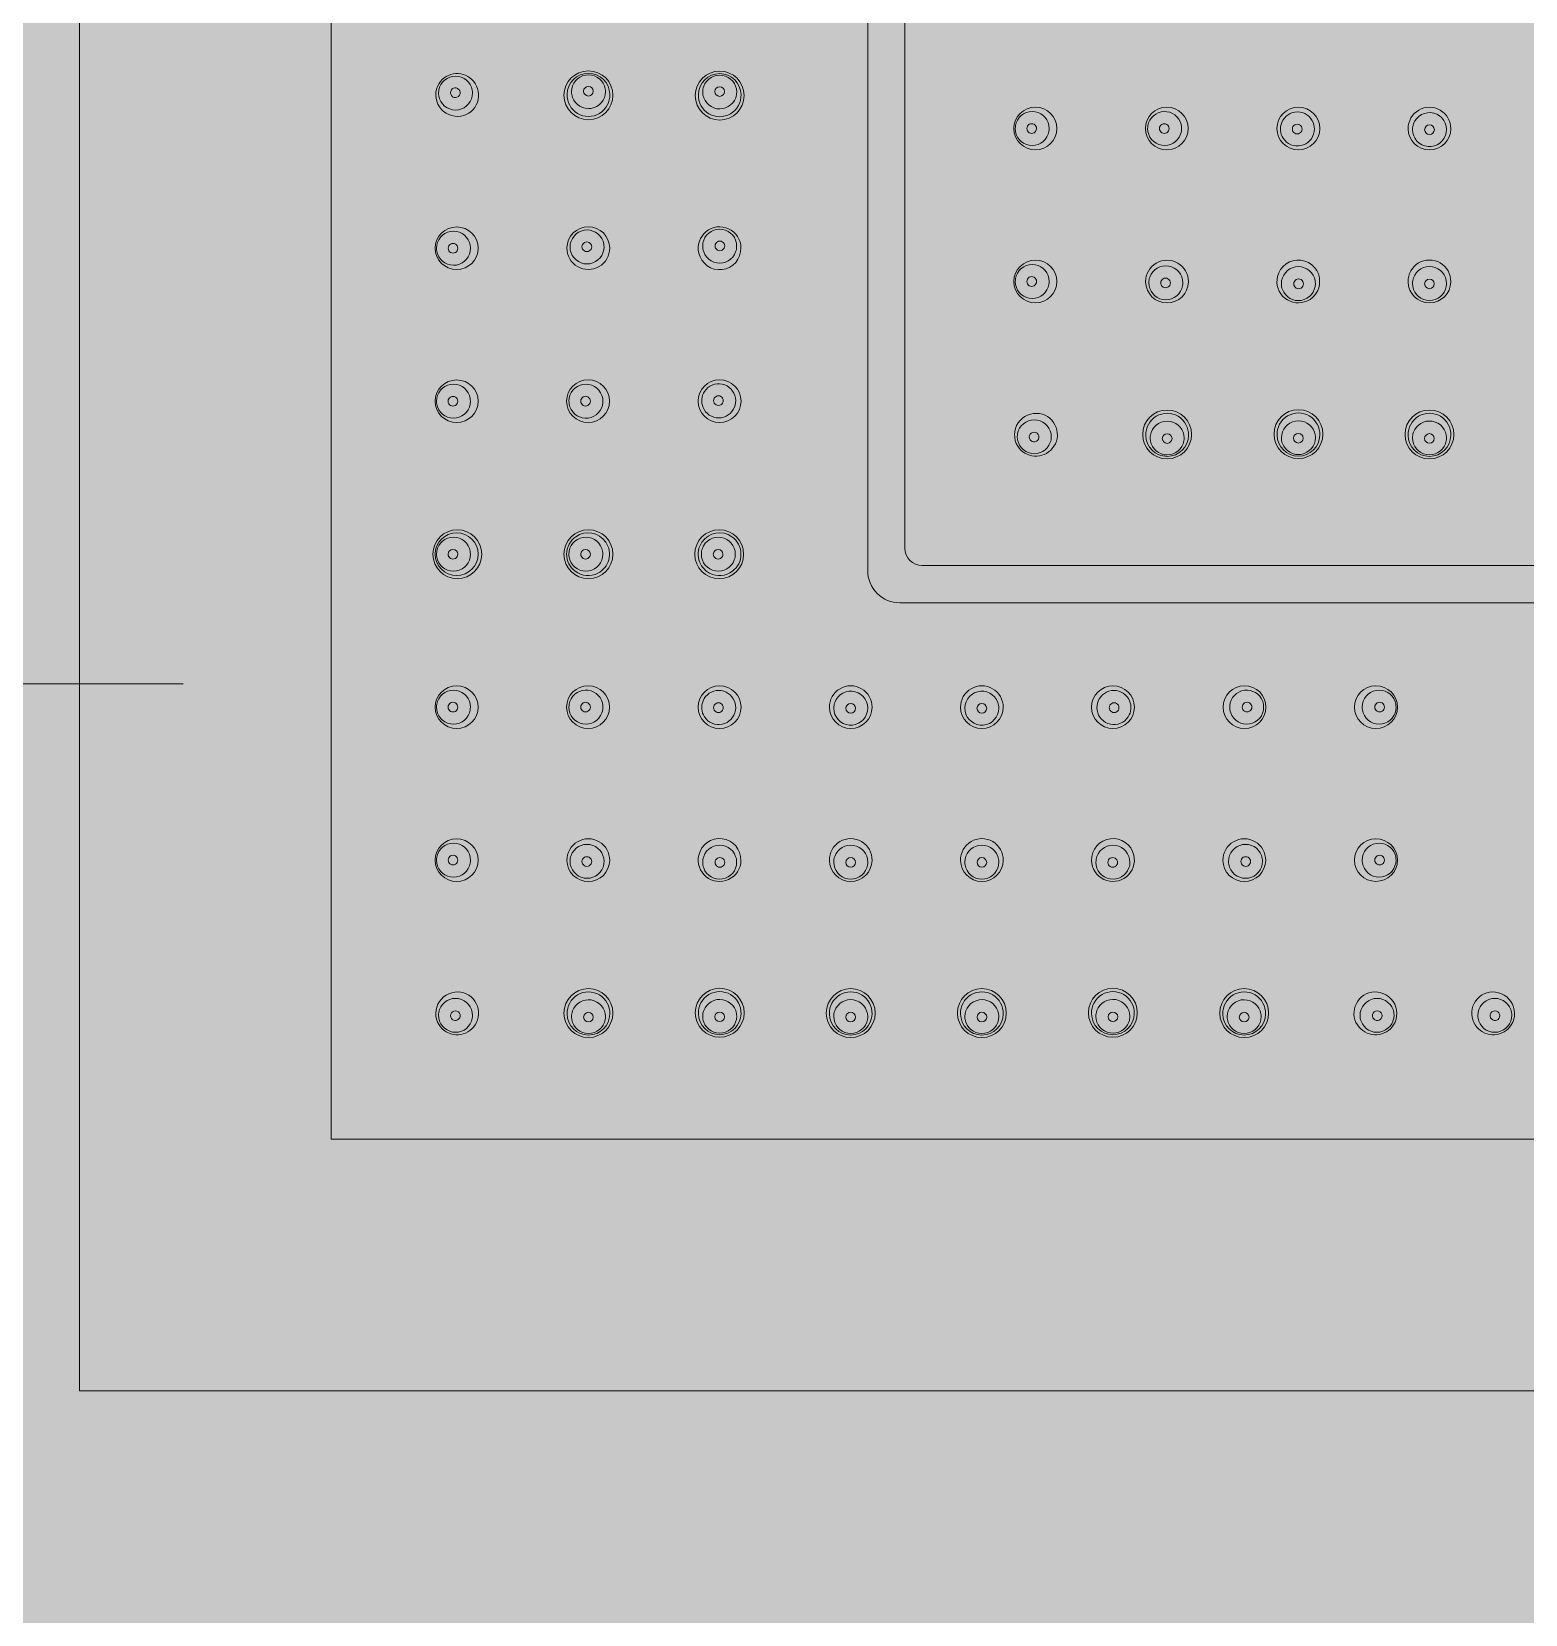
# Model space of a CAD drawing. Header units: metres. Extents: x 8 to 2416, y -346 to 476.
# Drawn here: x 214.5761 to 214.6817, y -176.479 to -176.3671 of the extents above; entities that cross this region are included whole.
import ezdxf

# ---------------------------------------------------------------- set-up
doc = ezdxf.new("R2010")
doc.units = ezdxf.units.M
doc.linetypes.add('0', pattern=[0])
doc.linetypes.add('HIDDEN2', pattern=[0.1875, 0.125, -0.0625])
doc.layers.get('0').update_dxf_attribs({"color": 250, "linetype": '0', "lineweight": 20})
doc.layers.add('baños', color=140, linetype='Continuous', lineweight=0)
doc.layers.add('SE-3', color=253, linetype='Continuous', lineweight=5)
doc.layers.add('Techos 1', color=7, linetype='HIDDEN2', lineweight=9, true_color=0x42391a)
doc.styles.get("Standard").update_dxf_attribs({"font": 'arial.ttf', "height": 0.1875})

# ---------------------------------------------------------------- blocks, each defined once
blk = doc.blocks.new('A$C3bae67db')
at = {"layer": 'baños'}
for p, q in [((0.05567767941755619, 0.142043857970684), (0.05567767969631632, 0.05795731748658994)), ((0.05830638234982644, 0.1404659088862488), (0.05830638234982644, 0.05953413947369057)), ((0.05953425239812304, 0.05830626942536554), (0.1404660027303066, 0.05830626942536554)), ((0.05795743052766511, 0.05567756672882496), (0.1420428246007646, 0.05567756672882496))]:
    blk.add_line(p, q, dxfattribs=at)
for points in [[(0.2000001275641807, 0.2000000241799569), (1.275641352549428e-07, 0.2000000241799569), (1.275641352549428e-07, 2.417995403902751e-08), (0.2000001275641807, 2.417995403902751e-08)], [(0.1822216636463319, 0.1822215602621071), (0.01777859148198413, 0.1822215602621071), (0.01777859148198413, 0.0177784880978038), (0.1822216636463319, 0.0177784880978038)]]:
    blk.add_lwpolyline(points, close=True, dxfattribs=at)
for centre, radius in [((0.03594724761362933, 0.09154160218716001), 0.001726273626168971), ((0.04522373788129563, 0.0915192099047566), 0.001726273626168971), ((0.09537011069431856, 0.0891052716333931), 0.0003427381330779128), ((0.0768350682250798, 0.0675740050237934), 0.001726273626168971), ((0.0861115584927461, 0.06759639730619682), 0.001726273626168971), ((0.09536712332959496, 0.0675740050237934), 0.001726273626168971), ((0.02668161499421196, 0.05911006940277375), 0.001726273626168971), ((0.03594724761362933, 0.05911304439203136), 0.001726273626168971), ((0.04518573283938032, 0.05911304384883564), 0.001726273626168971), ((0.05448229008286809, 0.04822083048440717), 0.0003427381330779128), ((0.06374232382266065, 0.04822083048440717), 0.0003427381330779128), ((0.03594764254646954, 0.02668658888557829), 0.001726273626168971), ((0.04522413281413584, 0.0267089811679817), 0.001726273626168971), ((0.0544796976509847, 0.02668658888557829), 0.001726273626168971), ((0.06374570612022445, 0.02668658888557829), 0.001726273626168971), ((0.07300127095707332, 0.0267089811679817), 0.001726273626168971), ((0.08227776122473962, 0.02668658888557829), 0.001726273626168971)]:
    blk.add_circle(centre, radius, dxfattribs=at)
for centre, radius, start, end in [((0.02656214025953751, 0.09169625900414857), 0.001200821812368165, 19.98354941315381, 180.0929165922669), ((0.02667146049041413, 0.09156480647271437), 0.001510474982378461, 39.79127587580216, 147.8576029366485), ((0.0359481338652845, 0.09158545607456503), 0.001508167584307319, 0.9001850982253351, 179.1011506184335), ((0.03595007576698528, 0.09178627793871996), 0.001202478864778748, 20.04951967974916, 179.640957565026), ((0.04522285162964046, 0.09156306379213319), 0.001508167584307319, 0.8988493815665013, 179.0998149017751), ((0.04522090972771231, 0.09176388565628812), 0.001202478864778748, 0.3590424349740219, 159.9504803202513), ((0.02668835295797045, 0.09157016255971584), 0.001521988814155353, 148.3666638325222, 279.4518474387844), ((0.02654205190149561, 0.09171948934840302), 0.0003417448353014675, 144.1962748123012, 216.5408433824311), ((0.02654379855423805, 0.09171897600236534), 0.0003434622621792048, 80.36180667197306, 144.297278844586), ((0.02654419348707826, 0.09172195099162295), 0.000340463161306216, 6.438266695010624, 80.3435083406336), ((0.02654142169056151, 0.09172182759550296), 0.0003432313649668054, 290.3438179429309, 6.406851776728248), ((0.02668618238338105, 0.09155386150203171), 0.001506273214753162, 279.6351170446448, 40.46958004635492), ((0.02656461747185723, 0.09170309228440132), 0.001196171468180108, 359.9940856858029, 19.71649711018825), ((0.03593630759562849, 0.09179385885334668), 0.001188687084480606, 180.0022010002266, 199.679499075616), ((0.03594831306529933, 0.09180121625680826), 0.001202472454991783, 199.8169514147223, 359.6410310933491), ((0.03594936246506997, 0.09182744195018344), 0.0003427216785174244, 0.3254488414049065, 179.6683356267581), ((0.03594936267834647, 0.09183137253131335), 0.0003427216785175545, 180.3254488415971, 359.6683356265643), ((0.03596205916572082, 0.09179363503690396), 0.001188702755491038, 0.00229199929753495, 19.91441721779131), ((0.04520892632920415, 0.09177124275450055), 0.001188702755491038, 160.0855827822091, 179.9977080007025), ((0.04522267242962563, 0.09177882397440484), 0.001202472454991783, 180.358968906651, 340.1830485852777), ((0.04522162302962762, 0.09180504966778003), 0.0003427216785174244, 0.3316643732419094, 179.6745511585951), ((0.04522162281657849, 0.09180898024888151), 0.0003427216785175545, 180.3316643734357, 359.6745511584029), ((0.0452346778990691, 0.09177146657094326), 0.001188687084480606, 340.320500924384, 359.9977989997734), ((0.02655749825337672, 0.09169418910434146), 0.00119617823364954, 179.9941310564692, 199.6485422794377), ((0.02655997301460822, 0.09170101607130832), 0.001200817506817739, 199.9156134316533, 0.09317299457435906), ((0.02654136459543999, 0.09171988030626821), 0.0003414261719296849, 216.6622272733104, 290.4664079093241), ((0.03594817205655865, 0.09155565849399849), 0.001508967363600021, 177.9698192432843, 2.177052033884066), ((0.04522281343813894, 0.09153326621159508), 0.001508967363600021, 177.8229479661159, 2.030180756715632), ((0.06752527882002823, 0.08917733031159258), 0.001523801172583426, 0.5747514779052038, 179.4262465459042), ((0.07680929635802158, 0.08918567323299698), 0.001515209523409549, 0.2469365196410936, 179.7554027190644), ((0.08610443643209464, 0.08918427319206756), 0.001515209523409549, 0.244597280935595, 179.7530634803589), ((0.0953673287696688, 0.0891897944403226), 0.001508196546264781, 359.5063520397071, 180.4925711315599), ((0.06731282925346704, 0.08919229810322093), 0.001207791056576054, 160.5363707333084, 180.0027336194925), ((0.06730058426768437, 0.08919975367322053), 0.001193765215403577, 359.6365954075218, 160.6779287406165), ((0.06726370329096198, 0.08919407473907626), 0.0003407568798300127, 359.346075732061, 180.3246311100405), ((0.07666289127263326, 0.08919085208759014), 0.001204359554630129, 160.3983028553304, 180.0015083034943), ((0.07665732812273518, 0.0891941807547525), 0.001198002774692498, 4.349572792468204, 160.4590152359306), ((0.07663254876996461, 0.08919135762729269), 0.0003418119665338834, 359.8484264500146, 180.1447206987231), ((0.08603844434941266, 0.08915878990091386), 0.001201160736598691, 157.0568312886519, 212.9165601568608), ((0.08603850400498914, 0.08917485403923564), 0.001195045438537086, 21.80722765049478, 157.7672225745089), ((0.08602225556199983, 0.08915283907781912), 0.0003418119665338834, 359.8552793012769, 180.1515735499855), ((0.08603844435623387, 0.08915878990261916), 0.001201160729709154, 351.2970901245022, 22.51761903481964), ((0.09529917106959829, 0.08913625529719837), 0.001128460337495796, 160.0025846814546, 181.0359251744131), ((0.0953710932307672, 0.08911670710454445), 0.001200198361899698, 180.0407498063049, 160.2387492971683), ((0.06752527855149992, 0.08920814127750276), 0.001523803867774046, 180.5847748674714, 359.4162231563053), ((0.06729877940477991, 0.08918466896670196), 0.001193765217027741, 179.636596389109, 340.6779286321186), ((0.06726369211531846, 0.08919018572040471), 0.0003407458622599414, 179.6707068420732, 359.9999999999364), ((0.06728653441490451, 0.08919212453655945), 0.001207791059114692, 340.5363707599155, 0.002732610598238034), ((0.07680929608221732, 0.08919918448349762), 0.001515211808342921, 180.2663152946292, 359.7360239440766), ((0.07665652931444811, 0.08918731661173496), 0.001198002720139636, 179.8324281218217, 340.459017457677), ((0.07663254866423586, 0.08918959001353954), 0.0003418119665339049, 179.8484264500145, 0.1447206987231602), ((0.07664612589400122, 0.08919191523292369), 0.001209345381516621, 340.4185567370939, 4.416346836907331), ((0.08610443670789891, 0.0891977844425682), 0.001515211808342921, 180.2639760559234, 359.7336847053708), ((0.08603844434895791, 0.08915878990125492), 0.001201160737011495, 212.9165601055092, 351.2970902225019), ((0.08602225566772859, 0.0891510714640944), 0.0003418119665339049, 179.8552793012768, 0.1515735499854856), ((0.09536732874329346, 0.08918700170280403), 0.001508175096699564, 180.3864785172691, 359.6124446539787), ((0.02663879445433714, 0.08071486925328131), 0.001523564837230641, 0.5726433035474657, 179.4250678076633), ((0.02641404869312147, 0.08073844151624243), 0.00119389333313216, 19.32997812112687, 180.3589489030435), ((0.03593772813631269, 0.0807391002448945), 0.001510641993610608, 0.5139883427186024, 179.4190526749139), ((0.0358497349675222, 0.08082154378626782), 0.001200928035992184, 19.83266307732599, 180.07419896696), ((0.04521341857773997, 0.08073556000089965), 0.001509211767642307, 0.7561059737710158, 193.171467770371), ((0.04521919396050045, 0.0808845148123929), 0.001200928035992184, 359.92580103304, 160.1673369226745), ((0.0266387950550584, 0.0807449452451543), 0.001523560504830024, 180.5561373689593, 359.441573742277), ((0.02642785375608447, 0.0807309041129507), 0.00120767496975197, 179.997253034212, 199.4671047486143), ((0.02641580915472197, 0.08072361626693336), 0.001193893552601191, 199.3299870384885, 0.3617157200806724), ((0.02637921581206548, 0.08073312284150447), 0.0003407760450880885, 359.6804184145589, 180.3259849812832), ((0.02637921602647886, 0.0807292832488109), 0.0003407760450881728, 179.6804184144938, 0.3259849813467099), ((0.02640200394601244, 0.08073115342241621), 0.001207674969753276, 0, 19.46710473996717), ((0.03593772851670884, 0.08073975106810494), 0.001510635915196017, 179.4437361404923, 0.4893048771358387), ((0.03584852868878308, 0.08081998856536288), 0.00119972075021922, 180, 199.6894084976491), ((0.03584887435952488, 0.08082264336539069), 0.001200943033476937, 199.8031047080193, 0.06684714840780348), ((0.03583517325408003, 0.08083529007316415), 0.0003424123588573842, 0.09251265869286474, 180.098022152865), ((0.03583517330887709, 0.08083525714891593), 0.0003424123588572697, 180.092512941707, 0.09802186985085153), ((0.03585009761011726, 0.08082410843922716), 0.001199718968097798, 359.996946844907, 19.72332169044389), ((0.04521488791849926, 0.0807235303286653), 0.001507949430811743, 192.7136886774853, 1.213885066650693), ((0.04521883131813276, 0.08088707946535223), 0.001199718968097798, 160.2766783095566, 180.003053155093), ((0.04522005456849776, 0.08088561439151576), 0.001200943033476937, 179.9331528515922, 340.1968952919807), ((0.04523375561914555, 0.08089822817506942), 0.0003424123588572697, 179.9019781301492, 359.907487058293), ((0.04523375567394261, 0.08089826109928921), 0.0003424123588573842, 359.901977847135, 179.9074873413072), ((0.04522040023923957, 0.08088295959148795), 0.00119972075021922, 340.3105915023508, 0), ((0.06752622073366865, 0.0783676869765415), 0.001523560504830024, 0.5584262577229699, 179.4438626310407), ((0.06730323483333223, 0.07838901595476244), 0.001193893552601191, 359.6382842799194, 160.6700129615116), ((0.07682554912815931, 0.07837585614284848), 0.001510635915196017, 359.5106951228642, 180.5562638595077), ((0.07673669497097535, 0.07829296384556272), 0.001200943033476937, 359.9331528515922, 160.1968952919805), ((0.08610270852994972, 0.07839207688228811), 0.001507949430811743, 358.7861149333493, 167.2863113225147), ((0.08610787517994822, 0.07822999281943765), 0.001200943033476937, 19.80310470801955, 180.0668471484078), ((0.09536749553893742, 0.07839150085185764), 0.001508573317714411, 358.8207356911439, 181.1783762100055), ((0.09536814589654341, 0.07823566580440655), 0.00120197248215199, 0.1605960866830021, 160.2331046607045), ((0.0675262201329474, 0.0783977629684145), 0.001523564837230641, 180.5749321923367, 359.4273566964525), ((0.06730147437173173, 0.07837419070545337), 0.00119389333313216, 179.6410510969565, 340.6700218788732), ((0.06731527943469473, 0.07838172810874511), 0.00120767496975197, 160.5328952513857, 180.002746965788), ((0.06726664149067574, 0.07837950938019134), 0.0003407760450880885, 179.6740150187168, 0.3195815854410826), ((0.06726664170508911, 0.0783833489728849), 0.0003407760450881728, 359.6740150186533, 180.3195815855062), ((0.0672894296246227, 0.07838147879927959), 0.001207674969753276, 340.5328952600327, 0), ((0.07682554874776315, 0.07837650696605891), 0.001510641993610608, 180.5809473250861, 359.4860116572814), ((0.07673755557897266, 0.07829406342468559), 0.001200928035992184, 179.92580103304, 340.1673369226742), ((0.07673634930023354, 0.07829561864559054), 0.00119972075021922, 160.3105915023508, 180), ((0.07672299392032755, 0.07828035006203748), 0.0003424123588572697, 359.9019781301491, 179.907487058293), ((0.07673791822156772, 0.07829149877172625), 0.001199718968097798, 340.2766783095563, 0.003053155092960894), ((0.08610123918919044, 0.07838004721005376), 0.001509211767642307, 166.828532229629, 359.243894026229), ((0.08612157623059602, 0.078217379035884), 0.0003424123588572697, 0.09251294170702966, 180.0980218698508), ((0.08610822085069003, 0.07823264761946547), 0.00119972075021922, 0, 19.68940849764915), ((0.09536749544457734, 0.07837916770522924), 0.001508369991397104, 180.7099927432195, 359.2891192542868), ((0.09536296503841868, 0.0782389326812094), 0.001195992791243886, 160.2964487053673, 179.9991928352202), ((0.09536871337598996, 0.0782146922411684), 0.0003427171174496419, 0.1454795033560317, 179.8585834045856), ((0.0767229938655305, 0.07828031713778927), 0.0003424123588573842, 179.9019778471349, 359.9074873413071), ((0.08610665192958322, 0.07822852774560118), 0.001199718968097798, 179.996946844907, 199.7233216904437), ((0.08610701457195091, 0.07823109239856052), 0.001200928035992184, 199.8326630773257, 0.07419896695995848), ((0.08612157628539308, 0.0782173461116642), 0.0003424123588573842, 180.0925126586928, 0.09802215286506169), ((0.0953689405916407, 0.07824231153565364), 0.001201973046303671, 180.1602606542315, 340.0846719199311), ((0.09536871331505381, 0.07821640832047905), 0.000342717117449731, 180.1454795032274, 359.8585834046492), ((0.0953741167763269, 0.0782390521825036), 0.001195996880989198, 340.1470106921285, 359.9991694389859), ((0.02663785287288967, 0.06990449094419304), 0.001523803867774046, 0.5837768436947157, 179.4152251325285), ((0.02641135372616965, 0.06992796325499384), 0.001193765217027741, 19.32207136788142, 180.363403610891), ((0.03592147547076685, 0.0699164227274558), 0.001515211808342921, 0.2639760559234214, 179.7336847053708), ((0.03576870870299764, 0.06992829059921846), 0.001198002720139636, 19.54098254232316, 180.1675718781783), ((0.04521661609644845, 0.06991782276838521), 0.001515211808342921, 0.2663152946292405, 179.7360239440766), ((0.04515062373796219, 0.06995681731003955), 0.001201160736598691, 147.0834398431394, 202.9431687113484), ((0.04515062373750744, 0.0699568173096985), 0.001201160737011495, 8.702909777498146, 147.083439894491), ((0.02663785314141798, 0.06993530191010322), 0.001523801172583426, 180.5737534540958, 359.4252485220948), ((0.02642540357485679, 0.06992033411847487), 0.001207791056576054, 179.9972663805075, 199.4636292666918), ((0.02641315858907411, 0.06991287854847528), 0.001193765215403577, 199.3220712593838, 0.3634045924781659), ((0.02637626643670821, 0.06992244650129109), 0.0003407458622599414, 6.35093158794635e-11, 180.3292931579268), ((0.02637627761235173, 0.06991855748261955), 0.0003407568798300127, 179.6753688899595, 0.6539242679389679), ((0.02639910873629425, 0.06992050768513636), 0.001207791059114692, 359.9972673894018, 19.46362924008471), ((0.03592147574657112, 0.06992993397795644), 0.001515209523409549, 180.2445972809356, 359.7530634803589), ((0.0357750706611828, 0.06992475512336327), 0.001204359554630129, 179.9984916965057, 199.6016971446696), ((0.03576950751128471, 0.06992142645620092), 0.001198002774692498, 199.5409847640694, 355.6504272075318), ((0.03574472805278539, 0.06992601719741387), 0.0003418119665339049, 359.8552793012769, 180.1515735499855), ((0.03574472815851415, 0.06992424958366072), 0.0003418119665338834, 179.8552793012768, 0.1515735499854856), ((0.03575830528255075, 0.06992369197802972), 0.001209345381516621, 355.5836531630928, 19.58144326290626), ((0.04521661582064418, 0.06993133401888585), 0.001515209523409549, 180.2469365196411, 359.7554027190644), ((0.04515068339353867, 0.06994075317171777), 0.001195045438537086, 202.2327774254911, 338.1927723495052), ((0.04513443505627812, 0.06996453574685901), 0.0003418119665339049, 359.8484264500146, 180.1447206987231), ((0.04513443495054936, 0.06996276813313429), 0.0003418119665338834, 179.8484264500145, 0.1447206987231602), ((0.0451506237447834, 0.06995681730833425), 0.001201160729709154, 337.4823809651802, 8.702909875497744), ((0.06757577863658071, 0.06754246966197996), 0.001521988814155353, 80.54815256121562, 211.633336167478), ((0.06744739869321847, 0.06741161615038749), 0.001200817506817739, 359.9068270054257, 160.0843865683467), ((0.06757360806199131, 0.0675587707196641), 0.001506273214753162, 319.5304199536451, 80.36488295535518), ((0.07683599266800911, 0.06755994871695492), 0.001508967363600021, 357.8229479661159, 182.0301807567156), ((0.0768361336767498, 0.06731439095414515), 0.001202472454991783, 0.3589689066509878, 160.1830485852777), ((0.08611063404958941, 0.06758234099935834), 0.001508967363600021, 357.9698192432843, 182.1770520338841), ((0.0861104930410761, 0.06733678323654857), 0.001202472454991783, 19.81695141472233, 179.641031093349), ((0.09536732375926249, 0.06756132956913774), 0.001508910434373833, 357.9993150835641, 182.0003996025396), ((0.09536676056376336, 0.06731936279231121), 0.001202398407140004, 0.3318408663501854, 160.2005550083285), ((0.06744956593814777, 0.06741637321754723), 0.001200821812368165, 179.9070834077331, 340.0164505868464), ((0.06744492393198698, 0.06741844311735434), 0.00119617823364954, 160.3514577205625, 180.0058689435308), ((0.06742947758010587, 0.06739314287329279), 0.0003417448353014675, 143.4591566175692, 215.8037251876988), ((0.06743122423284831, 0.06739365621933047), 0.0003434622621792048, 215.7027211554143, 279.638193328027), ((0.06742879027405024, 0.0673927519154276), 0.0003414261719296849, 69.53359209067591, 143.3377727266896), ((0.06743161916568852, 0.06739068123007286), 0.000340463161306216, 279.6564916593664, 353.5617333049892), ((0.06742884736917176, 0.06739080462619285), 0.0003432313649668054, 353.593148223272, 69.65618205706909), ((0.06745204315046749, 0.06740953993729448), 0.001196171468180108, 340.2835028898117, 0.005914314197119606), ((0.07683595447673497, 0.06753015113638838), 0.001508167584307319, 180.8988493815665, 359.0998149017747), ((0.07682412820707896, 0.06732174835760674), 0.001188687084480606, 160.3205009243842, 179.9977989997734), ((0.07683789637843574, 0.06732932927223345), 0.001202478864778748, 180.359042434974, 339.950480320251), ((0.07683718328979694, 0.06728423467964006), 0.0003427216785175545, 0.3316643734356975, 179.6745511584029), ((0.07683718307652043, 0.06728816526076997), 0.0003427216785174244, 180.3316643732419, 359.6745511585951), ((0.07684987977717128, 0.06732197217404945), 0.001188702755491038, 340.0855827822089, 359.9977080007025), ((0.08611067224109092, 0.06755254341882022), 0.001508167584307319, 180.9001850982251, 359.1011506184335), ((0.08609674694065461, 0.06734436445645287), 0.001188702755491038, 180.0022919992975, 199.9144172177909), ((0.08610873033916278, 0.06735172155466529), 0.001202478864778748, 200.049519679749, 359.640957565026), ((0.08610944342802895, 0.0673066269620719), 0.0003427216785175545, 0.325448841597066, 179.6683356265643), ((0.08610944364107809, 0.06731055754317339), 0.0003427216785174244, 180.3254488414049, 359.6683356267581), ((0.08612249851051956, 0.06734414064001015), 0.001188687084480606, 0.002201000226615922, 19.67949907561579), ((0.09536732368673029, 0.06753224788808865), 0.001508175294152605, 180.8961877184803, 359.1035269676771), ((0.09535497519681257, 0.06732625400791648), 0.001188978101211688, 160.3206322798199, 179.9979251928167), ((0.09536844225425511, 0.06733361572710095), 0.001202467430117421, 180.3487255595719, 339.9526601246038), ((0.09536760711961279, 0.06728917523130207), 0.0003427214496676189, 0.3212440237048805, 179.6801582375024), ((0.09536760707254643, 0.06729300994097542), 0.0003427214496652206, 180.3212439525, 359.6801583086421), ((0.09538014580965637, 0.0673263715315997), 0.001188992995398989, 340.0872666414435, 359.9978397821129), ((0.06755888616902439, 0.06754782574898144), 0.001510474982378461, 212.1423970633515, 320.2087241241978), ((0.02663749679047989, 0.05909463270600313), 0.001523851350039296, 0.6758761340693334, 179.3241238659307), ((0.0359213165556671, 0.05910265471146303), 0.001519107682017091, 34.99352015297599, 124.8529971412083), ((0.04521166389734255, 0.0591026541682389), 0.001519107682017091, 55.14700285879205, 145.006479847024), ((0.02641017567405335, 0.05911712667733227), 0.001194191915340333, 19.33760330570228, 180.2167987931732), ((0.02637532323613279, 0.05911203987426106), 0.0003407213562947965, 0.09554321621105726, 179.904456783789), ((0.02639817419524526, 0.05911012616163802), 0.001207837290240649, 0.117732210926182, 19.46243199853305), ((0.03591265801626697, 0.05911199368500419), 0.001506496842203655, 124.7857401868107, 179.8634882159922), ((0.03576765534033122, 0.0591165537403775), 0.001197933953633447, 19.53380777511786, 180.0464278997821), ((0.03574353055589974, 0.05911394643643675), 0.0003417930261405343, 0.274348252858073, 179.7256517471419), ((0.03576199303163641, 0.05911307363205864), 0.001204434782080665, 359.9985732522038, 19.5997665278087), ((0.03593418548073579, 0.05911321522378543), 0.001502509496179472, 344.5768361970892, 34.94504382611471), ((0.04519879497227386, 0.0591132146805613), 0.001502509496179472, 145.0549561738853, 195.4231638029107), ((0.0451305436604148, 0.05911307308886293), 0.001204434782080665, 160.4002334721913, 180.0014267477962), ((0.04512488135171999, 0.05911655319718179), 0.001197933953633447, 359.9535721002179, 160.4661922248826), ((0.04511300602937673, 0.05911394589321262), 0.0003417930261405343, 0.274348252858073, 179.7256517471419), ((0.04522032243674268, 0.05911199314178006), 0.001506496842203655, 0.1365117840094399, 55.21425981318936), ((0.05953425239812304, 0.05953413947369057), 0.001227870048324664, 180.000000010199, 269.9999999974336), ((0.02663749679047989, 0.05912541375760938), 0.00152379913724904, 180.4815084169715, 359.5184915830285), ((0.02645187154073803, 0.05911710585524688), 0.001235887417606161, 180.2085192358104, 199.3517278304571), ((0.02641232233166058, 0.05910248952150354), 0.001193729488785252, 199.3188369199419, 0.4856673573453209), ((0.02637532323613279, 0.05910812361750217), 0.0003407503923429775, 179.2459407059764, 0.7540592940239689), ((0.03591267946192467, 0.05911417655911677), 0.001506514668338149, 179.9465090414367, 233.3634980655736), ((0.03577415512106974, 0.05911301402309377), 0.001204436081000226, 179.8777905912389, 199.5997612235822), ((0.03576849450971942, 0.05910953863999779), 0.001197938431549503, 199.5339883266693, 0.1676395697615085), ((0.03574353055589974, 0.05911215398148428), 0.0003418063086853633, 179.425190946863, 0.5748090531370391), ((0.03592799330474783, 0.05911557479759821), 0.001509106328667489, 297.2929389141258, 344.5530000480819), ((0.04520498714826182, 0.0591155742544025), 0.001509106328667489, 195.4469999519176, 242.7070610858742), ((0.04512404218233179, 0.05910953809677366), 0.001197938431549503, 179.8323604302385, 340.4660116733306), ((0.04511300602937673, 0.05911215343826015), 0.0003418063086853633, 179.425190946863, 0.5748090531370391), ((0.04522030099108498, 0.05911417601592106), 0.001506514668338149, 306.6365019344265, 0.05349095856325577), ((0.04511838157098147, 0.05911301347989806), 0.001204436081000226, 340.4002387764178, 0.1222094087611261), ((0.03592152982376184, 0.05912540192587912), 0.00152080370815291, 233.3483046535347, 297.3395724069397), ((0.04521145062924781, 0.05912540138265499), 0.00152080370815291, 242.6604275930603, 306.6516953464651), ((0.05795630335677515, 0.05795619038922695), 0.002278623939186942, 179.9716592442715, 270.0283426059618), ((0.02663785314141798, 0.04828991417337747), 0.001523801172583426, 0.5747514779052038, 179.4262465459042), ((0.02641315858907411, 0.04831233753500541), 0.001193765215403577, 359.6365954075218, 160.6779287406167), ((0.03592147574657112, 0.04830123208403947), 0.001515209523409549, 0.2469365196410936, 179.7554027190644), ((0.03576950751128471, 0.04830973960579499), 0.001198002774692498, 4.349572792468204, 160.4590152359306), ((0.04521661582064418, 0.04829983204311006), 0.001515209523409549, 0.244597280935595, 179.7530634803589), ((0.04515068339353867, 0.04829041289027813), 0.001195045438537086, 21.80722765049478, 157.7672225745089), ((0.05447950815821834, 0.04830535329136509), 0.001508196546264781, 359.5063520397071, 180.4925711315599), ((0.05448327261931674, 0.04823226595558694), 0.001200198361899698, 180.0407498063049, 160.2387492971683), ((0.0637451057473104, 0.04830535329136509), 0.001508196546264781, 359.5074288684401, 180.4936479602929), ((0.063741341286212, 0.04823226595558694), 0.001200198361899698, 19.76125070283169, 359.9592501936951), ((0.07300799808488456, 0.04829983204311006), 0.001515209523409549, 0.2469365196410936, 179.7554027190644), ((0.07307393051199007, 0.04829041289027813), 0.001195045438537086, 22.2327774254911, 158.1927723495052), ((0.08230313815895762, 0.04830123208403947), 0.001515209523409549, 0.244597280935595, 179.7530634803589), ((0.08245510639424403, 0.04830973960579499), 0.001198002774692498, 19.54098476406944, 175.6504272075318), ((0.09158715569695097, 0.04829288916263508), 0.001523801172583426, 0.5737534540958034, 179.4252485220948), ((0.09181185024929484, 0.04831531252426302), 0.001193765215403577, 19.32207125938375, 180.3634045924782), ((0.02663785287288967, 0.04832072513925922), 0.001523803867774046, 180.5847748674714, 359.4162231563053), ((0.02641135372616965, 0.04829725282848685), 0.001193765217027741, 179.636596389109, 340.6779286321186), ((0.02642540357485679, 0.04830488196500582), 0.001207791056576054, 160.5363707333086, 180.0027336194925), ((0.02637627761235173, 0.04830665860086114), 0.0003407568798300127, 359.346075732061, 180.3246311100405), ((0.02637626643670821, 0.0483027695821896), 0.0003407458622599414, 179.6707068420732, 359.9999999999364), ((0.02639910873629425, 0.04830470839834433), 0.001207791059114692, 340.5363707599157, 0.002732610598238034), ((0.03592147547076685, 0.04831474333454011), 0.001515211808342921, 180.2663152946292, 359.7360239440766), ((0.03576870870299764, 0.04830287546277745), 0.001198002720139636, 179.8324281218217, 340.4590174576773), ((0.0357750706611828, 0.04830641093863264), 0.001204359554630129, 160.3983028553304, 180.0015083034943), ((0.03574472815851415, 0.04830691647830676), 0.0003418119665338834, 359.8484264500146, 180.1447206987231), ((0.03574472805278539, 0.04830514886458204), 0.0003418119665339049, 179.8484264500145, 0.1447206987231602), ((0.03575830528255075, 0.04830747408396618), 0.001209345381516621, 340.4185567370955, 4.416346836907536), ((0.04521661609644845, 0.0483133432936107), 0.001515211808342921, 180.2639760559234, 359.7336847053708), ((0.04515062373796219, 0.04827434875192793), 0.001201160736598691, 157.0568312886521, 212.9165601568606), ((0.04515062373750744, 0.04827434875229741), 0.001201160737011495, 212.9165601055094, 351.2970902225019), ((0.04513443495054936, 0.04826839792886162), 0.0003418119665338834, 359.8552793012769, 180.1515735499855), ((0.04513443505627812, 0.04826663031510847), 0.0003418119665339049, 179.8552793012768, 0.1515735499854856), ((0.0451506237447834, 0.04827434875366166), 0.001201160729709154, 351.2970901245022, 22.51761903481985), ((0.05447950813184299, 0.04830256055384652), 0.001508175096699564, 180.3864785172691, 359.6124446539787), ((0.05441135045814782, 0.04825181414821245), 0.001128460337495796, 160.0025846814546, 181.0359251744131), ((0.06374510577368575, 0.04830256055384652), 0.001508175096699564, 180.3875553460212, 359.6135214827309), ((0.06381326344738092, 0.04825181414821245), 0.001128460337495796, 358.9640748255869, 19.99741531854547), ((0.0730079978090803, 0.0483133432936107), 0.001515211808342921, 180.2663152946292, 359.7360239440766), ((0.07307399016074534, 0.04827434875366166), 0.001201160729709154, 157.4823809651806, 188.7029098754977), ((0.0730739901680213, 0.04827434875229741), 0.001201160737011495, 188.7029097774981, 327.0834398944905), ((0.07309017895497938, 0.04826839792886162), 0.0003418119665338834, 359.8484264500146, 180.1447206987231), ((0.07309017884925062, 0.04826663031510847), 0.0003418119665339049, 179.8484264500145, 0.1447206987231602), ((0.07307399016756655, 0.04827434875192793), 0.001201160736598691, 327.0834398431394, 22.94316871134834), ((0.08230313843476189, 0.04831474333454011), 0.001515211808342921, 180.2639760559234, 359.7336847053708), ((0.08246630862297799, 0.04830747408396618), 0.001209345381516621, 175.5836531630929, 199.5814432629045), ((0.0824559052025311, 0.04830287546277745), 0.001198002720139636, 199.5409825423227, 0.1675718781782871), ((0.08247988574701459, 0.04830691647830676), 0.0003418119665338834, 359.8552793012769, 180.1515735499855), ((0.08247988585274335, 0.04830514886458204), 0.0003418119665339049, 179.8552793012768, 0.1515735499854856), ((0.08244954324434595, 0.04830641093863264), 0.001204359554630129, 359.9984916965058, 19.6016971446696), ((0.09158715596547928, 0.04832370012851683), 0.001523803867774046, 180.5837768436947, 359.4152251325286), ((0.0918259001020747, 0.04830768338760194), 0.001207791059114692, 179.9972673894018, 199.4636292400843), ((0.0918136551121993, 0.04830022781774446), 0.001193765217027741, 199.3220713678814, 0.3634036108910048), ((0.09184873122601722, 0.04830963359011875), 0.0003407568798300127, 359.6753688899595, 180.6539242679389), ((0.09184874240166074, 0.04830574457144721), 0.0003407458622599414, 180.0000000000635, 0.3292931579268081), ((0.09179960526373954, 0.04830785695426343), 0.001207791056576054, 359.9972663805075, 19.4636292666918), ((0.0266387950550584, 0.03748027083832639), 0.001523560504830024, 0.5584262577229699, 179.4438626310407), ((0.02641580915472197, 0.0375015998165189), 0.001193893552601191, 359.6382842799194, 160.6700129615116), ((0.03593772851670884, 0.03749141499386255), 0.001510635915196017, 359.5106951228642, 180.5562638595077), ((0.03584887435952488, 0.03740852269660522), 0.001200943033476937, 359.9331528515922, 160.1968952919807), ((0.04521488791849926, 0.0375076357333306), 0.001507949430811743, 358.7861149333493, 167.2863113225147), ((0.04522005456849776, 0.03734555167048015), 0.001200943033476937, 19.80310470801976, 180.0668471484078), ((0.05447967492748695, 0.03750705970290014), 0.001508573317714411, 358.8207356911439, 181.1783762100055), ((0.05448032528509295, 0.03735122465544904), 0.00120197248215199, 0.1605960866830021, 160.2331046607047), ((0.06374493897804179, 0.03750705970290014), 0.001508573317714411, 358.8216237899945, 181.1792643088561), ((0.0637442886204358, 0.03735122465544904), 0.00120197248215199, 19.76689533929529, 179.839403913317), ((0.07300972598702948, 0.0375076357333306), 0.001507949430811743, 12.71368867748525, 181.2138850666507), ((0.07300455933703098, 0.03734555167048015), 0.001200943033476937, 359.9331528515922, 160.1968952919807), ((0.0822868853888199, 0.03749141499386255), 0.001510635915196017, 359.4437361404923, 180.4893048771358), ((0.08237573954600386, 0.03740852269660522), 0.001200943033476937, 19.80310470801976, 180.0668471484078), ((0.09158621378331055, 0.037483245827584), 0.001523560504830024, 0.5561373689593011, 179.441573742277), ((0.09180919968364698, 0.03750457480577651), 0.001193893552601191, 19.32998703848845, 180.3617157200807), ((0.02663879445433714, 0.03751034683017096), 0.001523564837230641, 180.5749321923367, 359.4273566964541), ((0.02641404869312147, 0.03748677456723826), 0.00119389333313216, 179.6410510969565, 340.6700218788732), ((0.02642785375608447, 0.03749431197052999), 0.00120767496975197, 160.5328952513857, 180.002746965788), ((0.02637921602647886, 0.03749593283466979), 0.0003407760450881728, 359.6740150186533, 180.3195815855062), ((0.02637921581206548, 0.0374920932419478), 0.0003407760450880885, 179.6740150187168, 0.3195815854410826), ((0.02640200394601244, 0.03749406266106448), 0.001207674969753276, 340.5328952600324, 0), ((0.03593772813631269, 0.03749206581710141), 0.001510641993610608, 180.5809473250861, 359.4860116572814), ((0.0358497349675222, 0.03740962227572808), 0.001200928035992184, 179.92580103304, 340.1673369226745), ((0.03584852868878308, 0.03741117749663303), 0.00119972075021922, 160.3105915023508, 180), ((0.03583517330887709, 0.03739590891305156), 0.0003424123588572697, 359.9019781301491, 179.907487058293), ((0.03583517325408003, 0.03739587598883176), 0.0003424123588573842, 179.9019778471349, 359.9074873413071), ((0.03585009761011726, 0.03740705762276875), 0.001199718968097798, 340.2766783095561, 0.003053155092960894), ((0.04521341857773997, 0.03749560606109625), 0.001509211767642307, 166.828532229629, 359.243894026229), ((0.04521883131813276, 0.03734408659664368), 0.001199718968097798, 179.996946844907, 199.7233216904439), ((0.04521919396050045, 0.03734665124960301), 0.001200928035992184, 199.8326630773255, 0.07419896695995848), ((0.04523375561914555, 0.03733293788692649), 0.0003424123588572697, 0.09251294170702966, 180.0980218698508), ((0.04523375567394261, 0.03733290496270669), 0.0003424123588573842, 180.0925126586928, 0.09802215286506169), ((0.04522040023923957, 0.03734820647050796), 0.00119972075021922, 0, 19.68940849764915), ((0.05447967483312688, 0.03749472655624331), 0.001508369991397104, 180.7099927432195, 359.2891192542868), ((0.05447514442696821, 0.0373544915322519), 0.001195992791243886, 160.2964487053675, 179.9991928352202), ((0.05448111998019023, 0.03735787038669613), 0.001201973046303671, 180.1602606542332, 340.0846719199311), ((0.05448089276453949, 0.03733025109221089), 0.0003427171174496419, 0.1454795033560317, 179.8585834045856), ((0.05448089270360335, 0.03733196717152154), 0.000342717117449731, 180.1454795032274, 359.8585834046492), ((0.05448629616487644, 0.03735461103354609), 0.001195996880989198, 340.1470106921285, 359.9991694389859), ((0.06374493907240186, 0.03749472655624331), 0.001508369991397104, 180.7108807457132, 359.2900072567805), ((0.06373831774087968, 0.03735461103354609), 0.001195996880989198, 180.0008305610141, 199.8529893078715), ((0.06374349392533851, 0.03735787038669613), 0.001201973046303671, 199.915328080069, 359.8397393457685), ((0.06374372114098925, 0.03733025109221089), 0.0003427171174496419, 0.1414165954143968, 179.854520496644), ((0.0637437212019254, 0.03733196717152154), 0.000342717117449731, 180.1414165953509, 359.8545204967726), ((0.06374946947856053, 0.0373544915322519), 0.001195992791243886, 0.0008071647797915169, 19.70355129463293), ((0.07301119532778877, 0.03749560606109625), 0.001509211767642307, 180.756105973771, 13.17146777037103), ((0.0730054199450283, 0.03734665124960301), 0.001200928035992184, 179.92580103304, 340.1673369226745), ((0.07300421366628917, 0.03734820647050796), 0.00119972075021922, 160.3105915023508, 180), ((0.07299085828638319, 0.03733293788692649), 0.0003424123588572697, 359.9019781301491, 179.907487058293), ((0.07299085823158613, 0.03733290496270669), 0.0003424123588573842, 179.9019778471349, 359.9074873413071), ((0.07300578258762336, 0.03734408659664368), 0.001199718968097798, 340.2766783095561, 0.003053155092960894), ((0.08228688576921606, 0.03749206581710141), 0.001510641993610608, 180.5139883427186, 359.4190526749139), ((0.08237451629541148, 0.03740705762276875), 0.001199718968097798, 179.996946844907, 199.7233216904439), ((0.08237487893800655, 0.03740962227572808), 0.001200928035992184, 199.8326630773255, 0.07419896695995848), ((0.08238944059665165, 0.03739590891305156), 0.0003424123588572697, 0.09251294170702966, 180.0980218698508), ((0.08238944065144871, 0.03739587598883176), 0.0003424123588573842, 180.0925126586928, 0.09802215286506169), ((0.08237608521674566, 0.03741117749663303), 0.00119972075021922, 0, 19.68940849764915), ((0.0915862143840318, 0.03751332181942857), 0.001523564837230641, 180.5726433035475, 359.4250678076634), ((0.09182300489258388, 0.03749703765032208), 0.001207674969753276, 180, 199.4671047399676), ((0.09181096014524748, 0.03748974955649587), 0.00119389333313216, 199.3299781211269, 0.3589489030434814), ((0.09184579281189009, 0.0374989078239274), 0.0003407760450881728, 359.6804184144938, 180.3259849813467), ((0.09184579302630347, 0.03749506823120541), 0.0003407760450880885, 179.6804184145589, 0.3259849812831996), ((0.09179715508228448, 0.0374972869597876), 0.00120767496975197, 359.997253034212, 19.4671047486143), ((0.02668835295797045, 0.02665505352376485), 0.001521988814155353, 80.54815256121559, 211.6333361674778), ((0.02668618238338105, 0.02667135458144898), 0.001506273214753162, 319.5304199536452, 80.36488295535528), ((0.03594856698939886, 0.02667253257871138), 0.001508967363600021, 357.8229479661159, 182.0301807567156), ((0.04522320837097915, 0.02669492486114322), 0.001508967363600021, 357.9698192432843, 182.1770520338841), ((0.05447989808065223, 0.02667391343092262), 0.001508910434373833, 357.9993150835639, 182.0003996025396), ((0.06374550569055693, 0.02667391343092262), 0.001508910434373833, 357.9996003974603, 182.0006849164357), ((0.07300219540023001, 0.02669492486114322), 0.001508967363600021, 357.8229479661159, 182.0301807567156), ((0.0822768367818103, 0.02667253257871138), 0.001508967363600021, 357.9698192432843, 182.1770520338841), ((0.0915392213878281, 0.02667135458144898), 0.001506273214753162, 99.63511704464473, 220.4695800463544), ((0.09153705081323871, 0.02665505352376485), 0.001521988814155353, 328.3666638325222, 99.45184743878444), ((0.09985813866762783, 0.02667135458144898), 0.001506273214753162, 99.63511704464473, 220.4695800463544), ((0.09985596809303843, 0.02665505352376485), 0.001521988814155353, 328.3666638325222, 99.45184743878444), ((0.02655749825337672, 0.02653102697913923), 0.00119617823364954, 160.3514577205627, 180.0058689435308), ((0.02655997301460822, 0.02652420001217237), 0.001200817506817739, 359.9068270054257, 160.0843865683467), ((0.02654136459543999, 0.02650533577721248), 0.0003414261719296849, 69.53359209067597, 143.3377727266896), ((0.03594870799813954, 0.02642697481593004), 0.001202472454991783, 0.3589689066509878, 160.1830485852777), ((0.04522306736246584, 0.02644936709833345), 0.001202472454991783, 19.81695141472233, 179.641031093349), ((0.04523507283190931, 0.02645672450179504), 0.001188687084480606, 0.002201000226615922, 19.679499075616), ((0.05447933488515311, 0.02643194665406767), 0.001202398407140004, 0.3318408663501854, 160.2005550083285), ((0.06374606888628342, 0.02643194665406767), 0.001202398407140004, 19.79944499167147, 179.6681591336499), ((0.07299033093929985, 0.02645672450179504), 0.001188687084480606, 160.3205009243844, 179.9977989997734), ((0.07300233640874332, 0.02644936709833345), 0.001202472454991783, 0.3589689066509878, 160.1830485852777), ((0.08227669577306962, 0.02642697481593004), 0.001202472454991783, 19.81695141472233, 179.641031093349), ((0.09166543075660094, 0.02652420001217237), 0.001200817506817739, 19.9156134316533, 180.0931729945744), ((0.09168403917576917, 0.02650533577721248), 0.0003414261719296849, 36.66222727331041, 110.4664079093242), ((0.09166790551783244, 0.02653102697913923), 0.00119617823364954, 359.9941310564691, 19.64854227943771), ((0.09998434803640066, 0.02652420001217237), 0.001200817506817739, 19.9156134316533, 180.0931729945744), ((0.1000029564555689, 0.02650533577721248), 0.0003414261719296849, 36.66222727331041, 110.4664079093242), ((0.09998682279763216, 0.02653102697913923), 0.00119617823364954, 359.9941310564691, 19.64854227943771), ((0.02656214025953751, 0.02652895707930369), 0.001200821812368165, 179.9070834077331, 340.0164505868466), ((0.02667146049041413, 0.0266604096107379), 0.001510474982378461, 212.1423970633519, 320.2087241241978), ((0.02654205190149561, 0.02650572673504925), 0.0003417448353014675, 143.4591566175694, 215.8037251876988), ((0.02654379855423805, 0.02650624008111535), 0.0003434622621792048, 215.7027211554145, 279.6381933280271), ((0.02654419348707826, 0.02650326509185774), 0.000340463161306216, 279.6564916593664, 353.561733304989), ((0.02654142169056151, 0.02650338848794931), 0.0003432313649668054, 353.5931482232722, 69.65618205706912), ((0.02656461747185723, 0.02652212379907937), 0.001196171468180108, 340.2835028898117, 0.005914314197119606), ((0.03594852879812471, 0.02664273499817327), 0.001508167584307319, 180.8988493815665, 359.0998149017747), ((0.0359367025284687, 0.0264343322193632), 0.001188687084480606, 160.3205009243844, 179.9977989997734), ((0.03595047069982549, 0.02644191313401834), 0.001202478864778748, 180.359042434974, 339.9504803202509), ((0.03594975761118668, 0.02639681854142495), 0.0003427216785175545, 0.3316643734356975, 179.6745511584029), ((0.03594975739791018, 0.02640074912255486), 0.0003427216785174244, 180.3316643732419, 359.6745511585951), ((0.03596245409856103, 0.02643455603583433), 0.001188702755491038, 340.0855827822086, 359.9977080007025), ((0.04522324656248067, 0.02666512728060511), 0.001508167584307319, 180.9001850982253, 359.1011506184335), ((0.04520932126204436, 0.02645694831823775), 0.001188702755491038, 180.0022919992975, 199.9144172177913), ((0.04522130466055252, 0.02646430541645017), 0.001202478864778748, 200.0495196797492, 359.640957565026), ((0.0452220177494187, 0.02641921082382837), 0.0003427216785175545, 0.325448841597066, 179.6683356265643), ((0.04522201796246783, 0.02642314140495827), 0.0003427216785174244, 180.3254488414049, 359.6683356267581), ((0.05447989800812003, 0.02664483174987353), 0.001508175294152605, 180.8961877184803, 359.1035269676771), ((0.05446754951820232, 0.02643883786970136), 0.001188978101211688, 160.3206322798202, 179.9979251928167), ((0.05448101657564486, 0.02644619958888583), 0.001202467430117421, 180.3487255595719, 339.9526601246038), ((0.05448018144100253, 0.02640175909308695), 0.0003427214496676189, 0.3212440237048805, 179.6801582375024), ((0.05448018139393618, 0.02640559380273189), 0.0003427214496652206, 180.3212439525, 359.6801583086421), ((0.05449272013104611, 0.02643895539338459), 0.001188992995398989, 340.0872666414435, 359.9978397821129), ((0.06374550576308913, 0.02664483174987353), 0.001508175294152605, 180.8964730323229, 359.1038122815197), ((0.06373268364016305, 0.02643895539338459), 0.001188992995398989, 180.0021602178871, 199.9127333585565), ((0.0637443871955643, 0.02644619958888583), 0.001202467430117421, 200.0473398753963, 359.651274440428), ((0.06374522233020663, 0.02640175909308695), 0.0003427214496676189, 0.319841762497594, 179.6787559762952), ((0.06374522237727298, 0.02640559380273189), 0.0003427214496652206, 180.3198416913579, 359.6787560475), ((0.06375785425300684, 0.02643883786970136), 0.001188978101211688, 0.002074807183306674, 19.67936772018027), ((0.07300215720872849, 0.02666512728060511), 0.001508167584307319, 180.8988493815665, 359.0998149017747), ((0.07300409911065664, 0.02646430541645017), 0.001202478864778748, 180.359042434974, 339.9504803202509), ((0.07300338602179046, 0.02641921082382837), 0.0003427216785175545, 0.3316643734356975, 179.6745511584029), ((0.07300338580874133, 0.02642314140495827), 0.0003427216785174244, 180.3316643732419, 359.6745511585951), ((0.07301608250939218, 0.02645694831823775), 0.001188702755491038, 340.0855827822086, 359.9977080007025), ((0.08227687497308445, 0.02664273499817327), 0.001508167584307319, 180.9001850982253, 359.1011506184335), ((0.08226294967264813, 0.02643455603583433), 0.001188702755491038, 180.0022919992975, 199.9144172177913), ((0.08227493307138367, 0.02644191313401834), 0.001202478864778748, 200.0495196797492, 359.640957565026), ((0.08227564616002248, 0.02639681854142495), 0.0003427216785175545, 0.325448841597066, 179.6683356265643), ((0.08227564637329898, 0.02640074912255486), 0.0003427216785174244, 180.3254488414049, 359.6683356267581), ((0.08228870124274046, 0.0264343322193632), 0.001188687084480606, 0.002201000226615922, 19.679499075616), ((0.09155394328079502, 0.0266604096107379), 0.001510474982378461, 219.7912758758021, 327.8576029366485), ((0.09166078629935193, 0.02652212379907937), 0.001196171468180108, 179.9940856858028, 199.7164971101882), ((0.09166326351167164, 0.02652895707930369), 0.001200821812368165, 199.9835494131534, 0.09291659226688478), ((0.09168398208064765, 0.02650338848794931), 0.0003432313649668054, 110.3438179429309, 186.4068517767278), ((0.09168121028435827, 0.02650326509185774), 0.000340463161306216, 186.4382666950106, 260.3435083406337), ((0.09168160521697111, 0.02650624008111535), 0.0003434622621792048, 260.3618066719729, 324.2972788445859), ((0.09168335186971355, 0.02650572673504925), 0.0003417448353014675, 324.1962748123012, 36.54084338243106), ((0.09987286056059475, 0.0266604096107379), 0.001510474982378461, 219.7912758758021, 327.8576029366485), ((0.09997970357915165, 0.02652212379907937), 0.001196171468180108, 179.9940856858028, 199.7164971101882), ((0.09998218079147136, 0.02652895707930369), 0.001200821812368165, 199.9835494131534, 0.09291659226688478), ((0.1000028993604474, 0.02650338848794931), 0.0003432313649668054, 110.3438179429309, 186.4068517767278), ((0.100000127564158, 0.02650326509185774), 0.000340463161306216, 186.4382666950106, 260.3435083406337), ((0.1000005224967708, 0.02650624008111535), 0.0003434622621792048, 260.3618066719729, 324.2972788445859), ((0.1000022691495133, 0.02650572673504925), 0.0003417448353014675, 324.1962748123012, 36.54084338243106)]:
    blk.add_arc(centre, radius, start, end, dxfattribs=at)
blk = doc.blocks.new('PL BASE 2N NASAS 09')
at = {"layer": 'Techos 1'}
blk.add_line((161.3475462251966, -8.211728172736628), (176.0975462980299, -8.211728172736743), dxfattribs=at)
at = {"layer": 'baños'}
blk.add_blockref('A$C3bae67db', (164.6152335097686, -8.261673259724354), dxfattribs=at)
at = {"layer": 'baños', "linetype": 'Continuous', "flags": 8}
for tag, p in [('MODELNUMBER', (167.1329024166141, -5.630616461235325, 2.857834639711941e-07)), ('TRADENAME', (167.1329024166694, -5.630658418648187, 2.857834639711941e-07)), ('MATERIAL', (167.132902416781, -5.630742991131916, 2.857834639711941e-07)), ('PRODUCT', (167.1329024167253, -5.630700704890165, 2.857834639711941e-07)), ('MODELNUMBER', (168.3076463902173, -5.630616461235325, 2.857834639711941e-07)), ('TRADENAME', (168.3076463902726, -5.630658418648187, 2.857834639711941e-07)), ('MATERIAL', (168.3076463903842, -5.630742991131916, 2.857834639711941e-07)), ('PRODUCT', (168.3076463903285, -5.630700704890165, 2.857834639711941e-07))]:
    blk.add_attdef(tag, p, '', height=2.537174511142602e-05, rotation=180.0000755047861, dxfattribs=at)
blk = doc.blocks.new('PL MUEBLES 2N NASAS 09')
blk.add_blockref('PL BASE 2N NASAS 09', (49.91427858474094, 62.7170073077223))

msp = doc.modelspace()

# ---------------------------------------------------------------- hatches: boundary and pattern name
at = {"layer": 'SE-3', "true_color": 0xffc78f, "transparency": 33554483}
h = msp.add_hatch(color=31, dxfattribs=at)
h.dxf.hatch_style = 1
edge = h.paths.add_edge_path()
edge.add_arc((212.9018249119709, -173.6532251011052), 0.04000000000004889, 90.0000000000407, 179.9999999999593, ccw=False)
edge.add_line((212.9018249119709, -173.6132251011051), (213.1218249216633, -173.6132251011052))
edge.add_line((213.1218249216633, -173.6132251011052), (213.1208763032689, -173.6132251011052))
edge.add_line((213.1208763032689, -173.6132251011052), (213.1192272403536, -173.6132251011052))
edge.add_line((213.1192272403536, -173.6132251011052), (213.7971352352468, -173.6133320989545))
edge.add_line((213.7971352352468, -173.6133320989545), (213.7989244279217, -173.6132251011052))
edge.add_line((213.7989244279217, -173.6132251011052), (213.8018409819352, -173.6132249896391))
edge.add_line((213.8018409819352, -173.6132249896391), (214.1218540061271, -173.6132251624736))
edge.add_line((214.1218540061271, -173.6132251624736), (214.1228309719497, -173.6132251011052))
edge.add_line((214.1228309719497, -173.6132251011052), (214.1242300156489, -173.6132251011052))
edge.add_line((214.1242300156489, -173.6132251011052), (214.7971188249514, -173.6133321418463))
edge.add_line((214.7971188249514, -173.6133321418463), (214.8005784484149, -173.6132056755993))
edge.add_line((214.8005784484149, -173.6132056755993), (214.8017581389176, -173.6132250453721))
edge.add_line((214.8017581389176, -173.6132250453721), (215.0218249119709, -173.6132251011051))
edge.add_arc((215.0218249119709, -173.6532251011052), 0.04000000000004889, 8.139977580867708e-11, 89.9999999999186, ccw=False)
edge.add_line((215.0618249119709, -173.6532251011051), (215.061824911969, -175.5432251011052))
edge.add_line((215.061824911969, -175.5432251011052), (215.0618249119715, -175.7126114475878))
edge.add_line((215.0618249119715, -175.7126114475878), (214.5828577646944, -175.7126114475878))
edge.add_line((214.5828577646944, -175.7126114475878), (214.5918249119707, -175.7132251011051))
edge.add_line((214.5918249119707, -175.7132251011051), (215.0618249119715, -175.7132251011051))
edge.add_line((215.0618249119715, -175.7132251011051), (215.061824911969, -175.7832251011051))
edge.add_line((215.061824911969, -175.7832251011051), (215.061824911969, -177.0932251011054))
edge.add_arc((214.991824911969, -177.0932251011054), 0.06999999999999318, -90, 0, ccw=False)
edge.add_line((214.991824911969, -177.1632251011054), (213.9318249119699, -177.163225101105))
edge.add_arc((213.9318249119709, -177.093225101105), 0.06999999999996476, 180, 269.9999999991625, ccw=False)
edge.add_line((213.861824911971, -177.093225101105), (213.861824767194, -175.9082453487083))
edge.add_arc((213.8296971013771, -175.8971485265893), 0.03399009226202149, 340.9452049170024, 446.4108854313791)
edge.add_line((213.8318249119707, -175.8632251011423), (213.7918249119706, -175.8632251011423))
edge.add_arc((213.7918247663053, -175.8932251011426), 0.03000000000063899, 89.9997217997759, 180.0000033921574)
edge.add_line((213.7618247663046, -175.8932251029187), (213.761824911971, -177.093225101105))
edge.add_arc((213.691824911971, -177.093225101105), 0.06999999999999318, -90, 2.319211489520967e-11, ccw=False)
edge.add_line((213.691824911971, -177.163225101105), (212.9318249119672, -177.1632251011054))
edge.add_arc((212.9318249119672, -177.0932251011055), 0.06999999999996476, 179.9999999999535, 270, ccw=False)
edge.add_line((212.8618249119672, -177.0932251011054), (212.8618249119708, -176.003148768688))
edge.add_arc((212.9018248391378, -176.0032251011424), 0.04000000000002855, 92.03118935277882, 179.8906617467565, ccw=False)
edge.add_line((212.900407098466, -175.9632502338956), (212.9331866057254, -175.9631941587591))
edge.add_arc((212.9318243819005, -175.933224002646), 0.03000109849977739, 272.6024553676937, 353.2559462501454)
edge.add_line((212.9616178922943, -175.9367471616841), (212.9618246946091, -175.8930069675346))
edge.add_arc((212.9318243864869, -175.893226210366), 0.03000110922695331, 0.4187112096586096, 89.99915590251169)
edge.add_line((212.9318248284717, -175.8632251011423), (212.9018248391377, -175.8632251011423))
edge.add_arc((212.9018248391377, -175.8232251011423), 0.03999999999996362, 179.9999826330926, 270, ccw=False)
edge.add_line((212.8618248391377, -175.8232250890179), (212.8618249119706, -174.7032251011054))
edge.add_arc((212.8218249119706, -174.7032251011054), 0.03999999999996362, 0, 90.00000000004071)
edge.add_line((212.8218249119706, -174.6632251011054), (212.751824911971, -174.6632251011054))
edge.add_arc((212.7518249119711, -174.7032251011055), 0.04000000000007731, 90.00000000004071, 179.9999999998779)
edge.add_line((212.711824911971, -174.7032251011054), (212.711824911971, -173.7232251011054))
edge.add_arc((212.7518249119709, -173.7232251011054), 0.03999999999996362, 180, 270.0000000000814)
edge.add_line((212.751824911971, -173.7632251011053), (212.8253278851153, -173.7630714206236))
edge.add_arc((212.8218249119709, -173.7232251011054), 0.03999999999999942, 275.0240752585449, 360)
edge.add_line((212.8618249119709, -173.7232251011054), (212.8618249119709, -173.6532251011052))

# ---------------------------------------------------------------- block references
msp.add_blockref('PL MUEBLES 2N NASAS 09', (0.05000000000003979, -230.9185042361272))

doc.saveas('drawing.dxf')
